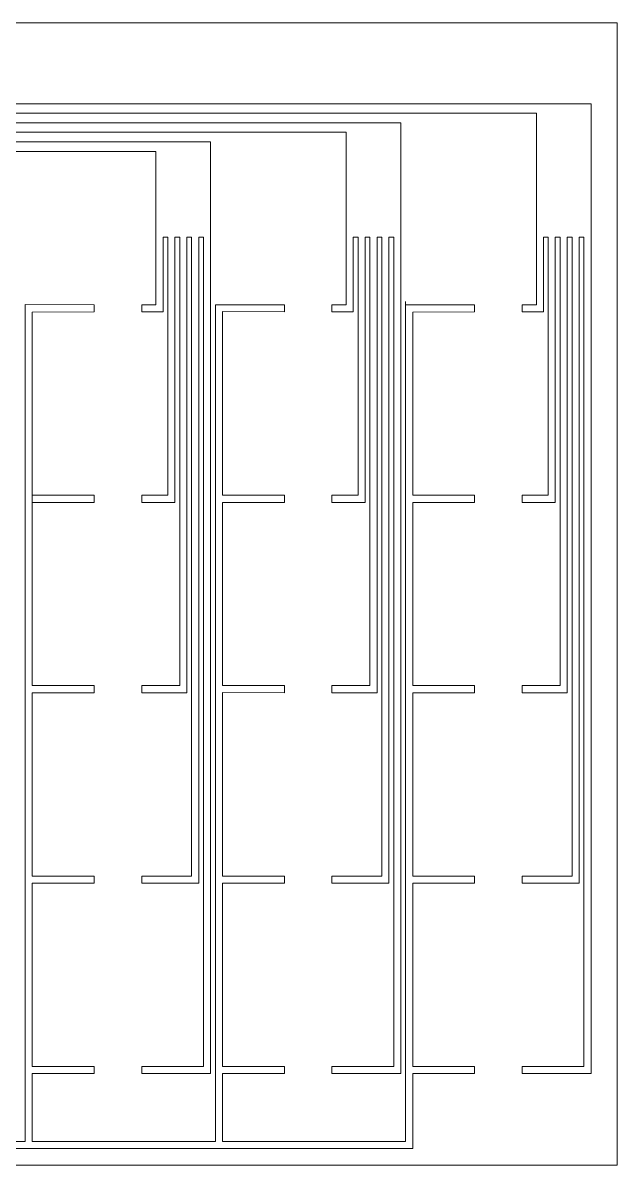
# Model space of a CAD drawing. Header units: inches. Extents: x -6.5 to 6.5, y -4.7 to 4.7.
# Drawn here: x 1.57 to 6.5, y -4.72 to 4.72 of the extents above; entities that cross this region are included whole.
import ezdxf

# ---------------------------------------------------------------- set-up
doc = ezdxf.new("R2010")
doc.units = ezdxf.units.IN
doc.header["$MEASUREMENT"] = 0

msp = doc.modelspace()

# ---------------------------------------------------------------- linework, layer by layer
at = {"color": 142, "lineweight": 9}
for points in [[(6.4961, 4.7244), (6.4961, 4.7244), (-6.4961, 4.7244), (-6.4961, 4.7244)], [(6.4961, -4.7244), (6.4961, -4.7244), (6.4961, 4.7244), (6.4961, 4.7244)], [(-6.4961, -4.7244), (-6.4961, -4.7244), (6.4961, -4.7244), (6.4961, -4.7244)]]:
    msp.add_open_spline(points, degree=3, dxfattribs=at)
at = {"color": 240, "lineweight": 9}
for points in [[(6.2795, 4.0551), (6.2795, 4.0551), (-6.4961, 4.0551), (-6.4961, 4.0551)], [(5.8268, 3.9764), (5.8268, 3.9764), (-6.4961, 3.9764), (-6.4961, 3.9764)], [(5.8268, 2.9528), (5.8268, 2.9528), (5.8268, 3.9764), (5.8268, 3.9764)], [(6.2795, 2.9528), (6.2795, 2.9528), (6.2795, 4.0551), (6.2795, 4.0551)], [(4.7047, 3.8976), (4.7047, 3.8976), (-6.4961, 3.8976), (-6.4961, 3.8976)], [(4.7047, 2.9528), (4.7047, 2.9528), (4.7047, 3.8976), (4.7047, 3.8976)], [(4.252, 3.8189), (4.252, 3.8189), (-6.4961, 3.8189), (-6.4961, 3.8189)], [(4.252, 2.9528), (4.252, 2.9528), (4.252, 3.8189), (4.252, 3.8189)], [(3.1299, 3.7402), (3.1299, 3.7402), (-6.4961, 3.7402), (-6.4961, 3.7402)], [(3.1299, 2.9528), (3.1299, 2.9528), (3.1299, 3.7402), (3.1299, 3.7402)], [(2.6772, 3.6614), (2.6772, 3.6614), (-6.4961, 3.6614), (-6.4961, 3.6614)], [(2.6772, 2.9528), (2.6772, 2.9528), (2.6772, 3.6614), (2.6772, 3.6614)], [(2.6772, 2.3917), (2.6772, 2.3917), (2.6772, 2.9528), (2.6772, 2.9528)], [(2.7362, 2.3327), (2.7362, 2.3327), (2.7362, 2.9528), (2.7362, 2.9528)], [(2.7362, 2.9528), (2.7362, 2.9528), (2.7756, 2.9528), (2.7756, 2.9528)], [(2.7756, 0.8169), (2.7756, 0.8169), (2.7756, 2.9528), (2.7756, 2.9528)], [(2.8338, 2.9528), (2.8338, 2.9528), (2.874, 2.9528), (2.874, 2.9528)], [(2.8338, 0.7579), (2.8338, 0.7579), (2.8338, 2.9528), (2.8338, 2.9528)], [(2.874, 0.7579), (2.874, 0.7579), (2.874, 2.9528), (2.874, 2.9528)], [(2.9331, 2.9528), (2.9331, 2.9528), (2.9724, 2.9528), (2.9724, 2.9528)], [(2.9331, -0.8169), (2.9331, -0.8169), (2.9331, 2.9528), (2.9331, 2.9528)], [(2.9724, -2.3327), (2.9724, -2.3327), (2.9724, 2.9528), (2.9724, 2.9528)], [(3.0315, 2.9528), (3.0315, 2.9528), (3.0709, 2.9528), (3.0709, 2.9528)], [(3.0315, 2.9528), (3.0315, 2.9528), (3.0315, -2.3917), (3.0315, -2.3917)], [(3.0709, 2.9528), (3.0709, 2.9528), (3.0709, -3.9075), (3.0709, -3.9075)], [(3.1299, -3.9665), (3.1299, -3.9665), (3.1299, 2.9528), (3.1299, 2.9528)], [(4.252, 2.3917), (4.252, 2.3917), (4.252, 2.9528), (4.252, 2.9528)], [(4.311, 2.3327), (4.311, 2.3327), (4.311, 2.9528), (4.311, 2.9528)], [(4.311, 2.9528), (4.311, 2.9528), (4.3504, 2.9528), (4.3504, 2.9528)], [(4.3504, 0.8169), (4.3504, 0.8169), (4.3504, 2.9528), (4.3504, 2.9528)], [(4.4086, 2.9528), (4.4086, 2.9528), (4.4488, 2.9528), (4.4488, 2.9528)], [(4.4086, 0.7579), (4.4086, 0.7579), (4.4086, 2.9528), (4.4086, 2.9528)], [(4.4488, 0.7579), (4.4488, 0.7579), (4.4488, 2.9528), (4.4488, 2.9528)], [(4.5079, 2.9528), (4.5079, 2.9528), (4.5472, 2.9528), (4.5472, 2.9528)], [(4.5079, -0.8169), (4.5079, -0.8169), (4.5079, 2.9528), (4.5079, 2.9528)], [(4.5472, -2.3327), (4.5472, -2.3327), (4.5472, 2.9528), (4.5472, 2.9528)], [(4.6063, 2.9528), (4.6063, 2.9528), (4.6457, 2.9528), (4.6457, 2.9528)], [(4.6063, 2.9528), (4.6063, 2.9528), (4.6063, -2.3917), (4.6063, -2.3917)], [(4.6457, 2.9528), (4.6457, 2.9528), (4.6457, -3.9075), (4.6457, -3.9075)], [(4.7047, -3.9665), (4.7047, -3.9665), (4.7047, 2.9528), (4.7047, 2.9528)], [(5.8268, 2.3917), (5.8268, 2.3917), (5.8268, 2.9528), (5.8268, 2.9528)], [(5.8858, 2.3327), (5.8858, 2.3327), (5.8858, 2.9528), (5.8858, 2.9528)], [(5.8858, 2.9528), (5.8858, 2.9528), (5.9252, 2.9528), (5.9252, 2.9528)], [(5.9252, 0.8169), (5.9252, 0.8169), (5.9252, 2.9528), (5.9252, 2.9528)], [(5.9834, 2.9528), (5.9834, 2.9528), (6.0236, 2.9528), (6.0236, 2.9528)], [(5.9834, 0.7579), (5.9834, 0.7579), (5.9834, 2.9528), (5.9834, 2.9528)], [(6.0236, 0.7579), (6.0236, 0.7579), (6.0236, 2.9528), (6.0236, 2.9528)], [(6.0827, 2.9528), (6.0827, 2.9528), (6.122, 2.9528), (6.122, 2.9528)], [(6.0827, -0.8169), (6.0827, -0.8169), (6.0827, 2.9528), (6.0827, 2.9528)], [(6.122, -2.3327), (6.122, -2.3327), (6.122, 2.9528), (6.122, 2.9528)], [(6.1811, 2.9528), (6.1811, 2.9528), (6.1811, -2.3917), (6.1811, -2.3917)], [(6.1811, 2.9528), (6.1811, 2.9528), (6.2205, 2.9528), (6.2205, 2.9528)], [(6.2205, 2.9528), (6.2205, 2.9528), (6.2205, -3.9075), (6.2205, -3.9075)], [(6.2795, -3.9665), (6.2795, -3.9665), (6.2795, 2.9528), (6.2795, 2.9528)], [(1.5945, 2.3936), (1.5945, 2.3936), (2.1654, 2.3917), (2.1654, 2.3917)], [(1.5945, -3.9075), (1.5945, -3.9075), (1.5945, 2.3936), (1.5945, 2.3936)], [(2.1654, 2.3622), (2.1654, 2.3622), (2.1654, 2.3917), (2.1654, 2.3917)], [(2.1654, 2.3622), (2.1654, 2.3622), (2.1654, 2.3327), (2.1654, 2.3327)], [(2.5591, 2.3917), (2.5591, 2.3917), (2.6772, 2.3917), (2.6772, 2.3917)], [(2.5591, 2.3622), (2.5591, 2.3622), (2.5591, 2.3917), (2.5591, 2.3917)], [(2.5591, 2.3622), (2.5591, 2.3622), (2.5591, 2.3327), (2.5591, 2.3327)], [(3.2283, 2.3917), (3.2283, 2.3917), (3.1693, 2.3917), (3.1693, 2.3917)], [(3.1693, 2.3917), (3.1693, 2.3917), (3.1693, -3.9075), (3.1693, -3.9075)], [(3.2283, 2.3917), (3.2283, 2.3917), (3.7402, 2.3917), (3.7402, 2.3917)], [(3.7402, 2.3622), (3.7402, 2.3622), (3.7402, 2.3917), (3.7402, 2.3917)], [(3.7402, 2.3622), (3.7402, 2.3622), (3.7402, 2.3327), (3.7402, 2.3327)], [(4.1339, 2.3622), (4.1339, 2.3622), (4.1339, 2.3917), (4.1339, 2.3917)], [(4.1339, 2.3917), (4.1339, 2.3917), (4.252, 2.3917), (4.252, 2.3917)], [(4.1339, 2.3622), (4.1339, 2.3622), (4.1339, 2.3327), (4.1339, 2.3327)], [(4.7441, -3.9075), (4.7441, -3.9075), (4.7441, 2.4193), (4.7441, 2.4193)], [(4.8031, 2.3917), (4.8031, 2.3917), (4.7441, 2.3917), (4.7441, 2.3917)], [(5.315, 2.3917), (5.315, 2.3917), (4.8031, 2.3917), (4.8031, 2.3917)], [(5.315, 2.3622), (5.315, 2.3622), (5.315, 2.3917), (5.315, 2.3917)], [(5.315, 2.3622), (5.315, 2.3622), (5.315, 2.3327), (5.315, 2.3327)], [(5.7087, 2.3622), (5.7087, 2.3622), (5.7087, 2.3917), (5.7087, 2.3917)], [(5.7087, 2.3917), (5.7087, 2.3917), (5.8268, 2.3917), (5.8268, 2.3917)], [(5.7087, 2.3622), (5.7087, 2.3622), (5.7087, 2.3327), (5.7087, 2.3327)], [(1.6535, 2.3315), (1.6535, 2.3315), (2.1654, 2.3327), (2.1654, 2.3327)], [(1.6535, 2.3315), (1.6535, 2.3315), (1.6535, 0.8169), (1.6535, 0.8169)], [(2.5591, 2.3327), (2.5591, 2.3327), (2.7362, 2.3327), (2.7362, 2.3327)], [(3.2283, 2.3363), (3.2283, 2.3363), (3.7402, 2.3327), (3.7402, 2.3327)], [(3.2283, 0.8169), (3.2283, 0.8169), (3.2283, 2.3363), (3.2283, 2.3363)], [(4.1339, 2.3327), (4.1339, 2.3327), (4.311, 2.3327), (4.311, 2.3327)], [(4.8031, 2.331), (4.8031, 2.331), (5.315, 2.3327), (5.315, 2.3327)], [(4.8031, 2.331), (4.8031, 2.331), (4.8031, 0.8169), (4.8031, 0.8169)], [(5.7087, 2.3327), (5.7087, 2.3327), (5.8858, 2.3327), (5.8858, 2.3327)], [(1.6535, 0.8169), (1.6535, 0.8169), (1.6535, -0.7579), (1.6535, -0.7579)], [(2.1654, 0.8169), (2.1654, 0.8169), (1.6535, 0.8169), (1.6535, 0.8169)], [(2.1654, 0.7579), (2.1654, 0.7579), (1.6535, 0.7579), (1.6535, 0.7579)], [(2.1654, 0.7874), (2.1654, 0.7874), (2.1654, 0.8169), (2.1654, 0.8169)], [(2.1654, 0.7874), (2.1654, 0.7874), (2.1654, 0.7579), (2.1654, 0.7579)], [(2.5591, 0.8169), (2.5591, 0.8169), (2.6772, 0.8169), (2.6772, 0.8169)], [(2.5591, 0.7874), (2.5591, 0.7874), (2.5591, 0.8169), (2.5591, 0.8169)], [(2.5591, 0.7874), (2.5591, 0.7874), (2.5591, 0.7579), (2.5591, 0.7579)], [(2.5591, 0.7579), (2.5591, 0.7579), (2.7362, 0.7579), (2.7362, 0.7579)], [(2.6772, 0.8169), (2.6772, 0.8169), (2.7756, 0.8169), (2.7756, 0.8169)], [(2.7362, 0.7579), (2.7362, 0.7579), (2.7747, 0.7579), (2.7747, 0.7579)], [(2.7747, 0.7579), (2.7747, 0.7579), (2.8338, 0.7579), (2.8338, 0.7579)], [(2.874, 0.7579), (2.874, 0.7579), (2.874, -0.748), (2.874, -0.748)], [(3.7403, 0.8169), (3.7403, 0.8169), (3.2283, 0.8169), (3.2283, 0.8169)], [(3.7403, 0.7574), (3.7403, 0.7574), (3.2283, 0.7574), (3.2283, 0.7574)], [(3.2283, -0.7579), (3.2283, -0.7579), (3.2283, 0.7574), (3.2283, 0.7574)], [(3.7402, 0.7874), (3.7402, 0.7874), (3.7403, 0.8169), (3.7403, 0.8169)], [(3.7403, 0.8169), (3.7403, 0.8169), (3.7403, 0.7574), (3.7403, 0.7574)], [(4.1339, 0.7874), (4.1339, 0.7874), (4.1339, 0.8169), (4.1339, 0.8169)], [(4.1339, 0.8169), (4.1339, 0.8169), (4.252, 0.8169), (4.252, 0.8169)], [(4.1339, 0.7874), (4.1339, 0.7874), (4.1339, 0.7579), (4.1339, 0.7579)], [(4.1339, 0.7579), (4.1339, 0.7579), (4.311, 0.7579), (4.311, 0.7579)], [(4.252, 0.8169), (4.252, 0.8169), (4.3504, 0.8169), (4.3504, 0.8169)], [(4.311, 0.7579), (4.311, 0.7579), (4.3495, 0.7579), (4.3495, 0.7579)], [(4.3495, 0.7579), (4.3495, 0.7579), (4.4086, 0.7579), (4.4086, 0.7579)], [(4.4488, 0.7579), (4.4488, 0.7579), (4.4488, -0.748), (4.4488, -0.748)], [(5.315, 0.8169), (5.315, 0.8169), (4.8031, 0.8169), (4.8031, 0.8169)], [(4.8031, 0.7579), (4.8031, 0.7579), (4.8031, -0.7579), (4.8031, -0.7579)], [(5.315, 0.7579), (5.315, 0.7579), (4.8031, 0.7579), (4.8031, 0.7579)], [(5.315, 0.7874), (5.315, 0.7874), (5.315, 0.8169), (5.315, 0.8169)], [(5.315, 0.7874), (5.315, 0.7874), (5.315, 0.7579), (5.315, 0.7579)], [(5.7087, 0.8169), (5.7087, 0.8169), (5.8268, 0.8169), (5.8268, 0.8169)], [(5.7087, 0.7874), (5.7087, 0.7874), (5.7087, 0.8169), (5.7087, 0.8169)], [(5.7087, 0.7874), (5.7087, 0.7874), (5.7087, 0.7579), (5.7087, 0.7579)], [(5.7087, 0.7579), (5.7087, 0.7579), (5.8858, 0.7579), (5.8858, 0.7579)], [(5.8268, 0.8169), (5.8268, 0.8169), (5.9252, 0.8169), (5.9252, 0.8169)], [(5.8858, 0.7579), (5.8858, 0.7579), (5.9243, 0.7579), (5.9243, 0.7579)], [(5.9243, 0.7579), (5.9243, 0.7579), (5.9834, 0.7579), (5.9834, 0.7579)], [(6.0236, 0.7579), (6.0236, 0.7579), (6.0236, -0.748), (6.0236, -0.748)], [(2.874, -0.748), (2.874, -0.748), (2.874, -0.7579), (2.874, -0.7579)], [(4.4488, -0.748), (4.4488, -0.748), (4.4488, -0.7579), (4.4488, -0.7579)], [(6.0236, -0.748), (6.0236, -0.748), (6.0236, -0.7579), (6.0236, -0.7579)], [(2.1654, -0.7579), (2.1654, -0.7579), (1.6535, -0.7579), (1.6535, -0.7579)], [(2.1654, -0.8169), (2.1654, -0.8169), (1.6535, -0.8175), (1.6535, -0.8175)], [(1.6535, -0.8175), (1.6535, -0.8175), (1.6535, -2.3327), (1.6535, -2.3327)], [(2.1654, -0.7874), (2.1654, -0.7874), (2.1654, -0.7579), (2.1654, -0.7579)], [(2.1654, -0.7874), (2.1654, -0.7874), (2.1654, -0.8169), (2.1654, -0.8169)], [(2.5591, -0.7874), (2.5591, -0.7874), (2.5591, -0.7579), (2.5591, -0.7579)], [(2.5591, -0.7579), (2.5591, -0.7579), (2.6772, -0.7579), (2.6772, -0.7579)], [(2.5591, -0.7874), (2.5591, -0.7874), (2.5591, -0.8169), (2.5591, -0.8169)], [(2.5591, -0.8169), (2.5591, -0.8169), (2.7362, -0.8169), (2.7362, -0.8169)], [(2.6772, -0.7579), (2.6772, -0.7579), (2.7756, -0.7579), (2.7756, -0.7579)], [(2.7362, -0.8169), (2.7362, -0.8169), (2.7747, -0.8169), (2.7747, -0.8169)], [(2.7747, -0.8169), (2.7747, -0.8169), (2.8338, -0.8169), (2.8338, -0.8169)], [(2.7756, -0.7579), (2.7756, -0.7579), (2.815, -0.7579), (2.815, -0.7579)], [(2.874, -0.7579), (2.874, -0.7579), (2.815, -0.7579), (2.815, -0.7579)], [(2.8338, -0.8169), (2.8338, -0.8169), (2.874, -0.8169), (2.874, -0.8169)], [(2.874, -0.8169), (2.874, -0.8169), (2.9331, -0.8169), (2.9331, -0.8169)], [(3.7402, -0.7579), (3.7402, -0.7579), (3.2283, -0.7579), (3.2283, -0.7579)], [(3.7402, -0.8169), (3.7402, -0.8169), (3.2283, -0.8151), (3.2283, -0.8151)], [(3.2283, -0.8151), (3.2283, -0.8151), (3.2283, -2.3327), (3.2283, -2.3327)], [(3.7402, -0.7874), (3.7402, -0.7874), (3.7402, -0.7579), (3.7402, -0.7579)], [(3.7402, -0.7874), (3.7402, -0.7874), (3.7402, -0.8169), (3.7402, -0.8169)], [(4.1339, -0.7579), (4.1339, -0.7579), (4.252, -0.7579), (4.252, -0.7579)], [(4.1339, -0.7874), (4.1339, -0.7874), (4.1339, -0.7579), (4.1339, -0.7579)], [(4.1339, -0.7874), (4.1339, -0.7874), (4.1339, -0.8169), (4.1339, -0.8169)], [(4.1339, -0.8169), (4.1339, -0.8169), (4.311, -0.8169), (4.311, -0.8169)], [(4.252, -0.7579), (4.252, -0.7579), (4.3504, -0.7579), (4.3504, -0.7579)], [(4.311, -0.8169), (4.311, -0.8169), (4.3495, -0.8169), (4.3495, -0.8169)], [(4.3495, -0.8169), (4.3495, -0.8169), (4.4086, -0.8169), (4.4086, -0.8169)], [(4.3504, -0.7579), (4.3504, -0.7579), (4.3898, -0.7579), (4.3898, -0.7579)], [(4.4488, -0.7579), (4.4488, -0.7579), (4.3898, -0.7579), (4.3898, -0.7579)], [(4.4086, -0.8169), (4.4086, -0.8169), (4.4488, -0.8169), (4.4488, -0.8169)], [(4.4488, -0.8169), (4.4488, -0.8169), (4.5079, -0.8169), (4.5079, -0.8169)], [(5.315, -0.7579), (5.315, -0.7579), (4.8031, -0.7579), (4.8031, -0.7579)], [(4.8031, -0.8169), (4.8031, -0.8169), (4.8031, -2.3327), (4.8031, -2.3327)], [(5.315, -0.8169), (5.315, -0.8169), (4.8031, -0.8169), (4.8031, -0.8169)], [(5.315, -0.7874), (5.315, -0.7874), (5.315, -0.7579), (5.315, -0.7579)], [(5.315, -0.7874), (5.315, -0.7874), (5.315, -0.8169), (5.315, -0.8169)], [(5.7087, -0.7579), (5.7087, -0.7579), (5.8268, -0.7579), (5.8268, -0.7579)], [(5.7087, -0.7874), (5.7087, -0.7874), (5.7087, -0.7579), (5.7087, -0.7579)], [(5.7087, -0.7874), (5.7087, -0.7874), (5.7087, -0.8169), (5.7087, -0.8169)], [(5.7087, -0.8169), (5.7087, -0.8169), (5.8858, -0.8169), (5.8858, -0.8169)], [(5.8268, -0.7579), (5.8268, -0.7579), (5.9252, -0.7579), (5.9252, -0.7579)], [(5.8858, -0.8169), (5.8858, -0.8169), (5.9243, -0.8169), (5.9243, -0.8169)], [(5.9243, -0.8169), (5.9243, -0.8169), (5.9834, -0.8169), (5.9834, -0.8169)], [(5.9252, -0.7579), (5.9252, -0.7579), (5.9646, -0.7579), (5.9646, -0.7579)], [(6.0236, -0.7579), (6.0236, -0.7579), (5.9646, -0.7579), (5.9646, -0.7579)], [(5.9834, -0.8169), (5.9834, -0.8169), (6.0236, -0.8169), (6.0236, -0.8169)], [(6.0236, -0.8169), (6.0236, -0.8169), (6.0827, -0.8169), (6.0827, -0.8169)], [(2.1654, -2.3327), (2.1654, -2.3327), (1.6535, -2.3327), (1.6535, -2.3327)], [(2.1654, -2.3622), (2.1654, -2.3622), (2.1654, -2.3327), (2.1654, -2.3327)], [(2.5591, -2.3327), (2.5591, -2.3327), (2.6772, -2.3327), (2.6772, -2.3327)], [(2.5591, -2.3622), (2.5591, -2.3622), (2.5591, -2.3327), (2.5591, -2.3327)], [(2.6772, -2.3327), (2.6772, -2.3327), (2.7756, -2.3327), (2.7756, -2.3327)], [(2.7756, -2.3327), (2.7756, -2.3327), (2.815, -2.3327), (2.815, -2.3327)], [(2.874, -2.3327), (2.874, -2.3327), (2.815, -2.3327), (2.815, -2.3327)], [(2.874, -2.3327), (2.874, -2.3327), (2.9134, -2.3327), (2.9134, -2.3327)], [(2.9134, -2.3327), (2.9134, -2.3327), (2.9724, -2.3327), (2.9724, -2.3327)], [(3.7402, -2.3327), (3.7402, -2.3327), (3.2283, -2.3327), (3.2283, -2.3327)], [(3.7402, -2.3622), (3.7402, -2.3622), (3.7402, -2.3327), (3.7402, -2.3327)], [(4.1339, -2.3622), (4.1339, -2.3622), (4.1339, -2.3327), (4.1339, -2.3327)], [(4.1339, -2.3327), (4.1339, -2.3327), (4.252, -2.3327), (4.252, -2.3327)], [(4.252, -2.3327), (4.252, -2.3327), (4.3504, -2.3327), (4.3504, -2.3327)], [(4.3504, -2.3327), (4.3504, -2.3327), (4.3898, -2.3327), (4.3898, -2.3327)], [(4.4488, -2.3327), (4.4488, -2.3327), (4.3898, -2.3327), (4.3898, -2.3327)], [(4.4488, -2.3327), (4.4488, -2.3327), (4.4882, -2.3327), (4.4882, -2.3327)], [(4.4882, -2.3327), (4.4882, -2.3327), (4.5472, -2.3327), (4.5472, -2.3327)], [(5.315, -2.3327), (5.315, -2.3327), (4.8031, -2.3327), (4.8031, -2.3327)], [(5.315, -2.3622), (5.315, -2.3622), (5.315, -2.3327), (5.315, -2.3327)], [(5.7087, -2.3622), (5.7087, -2.3622), (5.7087, -2.3327), (5.7087, -2.3327)], [(5.7087, -2.3327), (5.7087, -2.3327), (5.8268, -2.3327), (5.8268, -2.3327)], [(5.8268, -2.3327), (5.8268, -2.3327), (5.9252, -2.3327), (5.9252, -2.3327)], [(5.9252, -2.3327), (5.9252, -2.3327), (5.9646, -2.3327), (5.9646, -2.3327)], [(6.0236, -2.3327), (6.0236, -2.3327), (5.9646, -2.3327), (5.9646, -2.3327)], [(6.0236, -2.3327), (6.0236, -2.3327), (6.063, -2.3327), (6.063, -2.3327)], [(6.063, -2.3327), (6.063, -2.3327), (6.122, -2.3327), (6.122, -2.3327)], [(1.6535, -2.3917), (1.6535, -2.3917), (1.6535, -3.9075), (1.6535, -3.9075)], [(2.1654, -2.3917), (2.1654, -2.3917), (1.6535, -2.3917), (1.6535, -2.3917)], [(2.1654, -2.3622), (2.1654, -2.3622), (2.1654, -2.3917), (2.1654, -2.3917)], [(2.5591, -2.3622), (2.5591, -2.3622), (2.5591, -2.3917), (2.5591, -2.3917)], [(2.5591, -2.3917), (2.5591, -2.3917), (2.7362, -2.3917), (2.7362, -2.3917)], [(2.7362, -2.3917), (2.7362, -2.3917), (2.7747, -2.3917), (2.7747, -2.3917)], [(2.7747, -2.3917), (2.7747, -2.3917), (2.8338, -2.3917), (2.8338, -2.3917)], [(2.8338, -2.3917), (2.8338, -2.3917), (2.874, -2.3917), (2.874, -2.3917)], [(2.874, -2.3917), (2.874, -2.3917), (2.9331, -2.3917), (2.9331, -2.3917)], [(2.9331, -2.3917), (2.9331, -2.3917), (2.9724, -2.3917), (2.9724, -2.3917)], [(2.9724, -2.3917), (2.9724, -2.3917), (3.0315, -2.3917), (3.0315, -2.3917)], [(3.7402, -2.3917), (3.7402, -2.3917), (3.2283, -2.3917), (3.2283, -2.3917)], [(3.2283, -2.3917), (3.2283, -2.3917), (3.2283, -3.9075), (3.2283, -3.9075)], [(3.7402, -2.3622), (3.7402, -2.3622), (3.7402, -2.3917), (3.7402, -2.3917)], [(4.1339, -2.3622), (4.1339, -2.3622), (4.1339, -2.3917), (4.1339, -2.3917)], [(4.1339, -2.3917), (4.1339, -2.3917), (4.311, -2.3917), (4.311, -2.3917)], [(4.311, -2.3917), (4.311, -2.3917), (4.3495, -2.3917), (4.3495, -2.3917)], [(4.3495, -2.3917), (4.3495, -2.3917), (4.4086, -2.3917), (4.4086, -2.3917)], [(4.4086, -2.3917), (4.4086, -2.3917), (4.4488, -2.3917), (4.4488, -2.3917)], [(4.4488, -2.3917), (4.4488, -2.3917), (4.5079, -2.3917), (4.5079, -2.3917)], [(4.5079, -2.3917), (4.5079, -2.3917), (4.5472, -2.3917), (4.5472, -2.3917)], [(4.5472, -2.3917), (4.5472, -2.3917), (4.6063, -2.3917), (4.6063, -2.3917)], [(5.315, -2.3917), (5.315, -2.3917), (4.8031, -2.3917), (4.8031, -2.3917)], [(4.8031, -2.3917), (4.8031, -2.3917), (4.8031, -3.189), (4.8031, -3.189)], [(5.315, -2.3622), (5.315, -2.3622), (5.315, -2.3917), (5.315, -2.3917)], [(5.7087, -2.3622), (5.7087, -2.3622), (5.7087, -2.3917), (5.7087, -2.3917)], [(5.7087, -2.3917), (5.7087, -2.3917), (5.8858, -2.3917), (5.8858, -2.3917)], [(5.8858, -2.3917), (5.8858, -2.3917), (5.9243, -2.3917), (5.9243, -2.3917)], [(5.9243, -2.3917), (5.9243, -2.3917), (5.9834, -2.3917), (5.9834, -2.3917)], [(5.9834, -2.3917), (5.9834, -2.3917), (6.0236, -2.3917), (6.0236, -2.3917)], [(6.0236, -2.3917), (6.0236, -2.3917), (6.0827, -2.3917), (6.0827, -2.3917)], [(6.0827, -2.3917), (6.0827, -2.3917), (6.122, -2.3917), (6.122, -2.3917)], [(6.122, -2.3917), (6.122, -2.3917), (6.1811, -2.3917), (6.1811, -2.3917)], [(4.8031, -3.189), (4.8031, -3.189), (4.8031, -3.9075), (4.8031, -3.9075)], [(1.5945, -3.9075), (1.5945, -3.9075), (1.5945, -4.5276), (1.5945, -4.5276)], [(1.6535, -3.9075), (1.6535, -3.9075), (2.1654, -3.9075), (2.1654, -3.9075)], [(1.6535, -3.9665), (1.6535, -3.9665), (1.6535, -4.5276), (1.6535, -4.5276)], [(2.1654, -3.9665), (2.1654, -3.9665), (1.6535, -3.9665), (1.6535, -3.9665)], [(2.1654, -3.937), (2.1654, -3.937), (2.1654, -3.9075), (2.1654, -3.9075)], [(2.1654, -3.937), (2.1654, -3.937), (2.1654, -3.9665), (2.1654, -3.9665)], [(2.5591, -3.937), (2.5591, -3.937), (2.5591, -3.9075), (2.5591, -3.9075)], [(2.5591, -3.9075), (2.5591, -3.9075), (2.6772, -3.9075), (2.6772, -3.9075)], [(2.5591, -3.937), (2.5591, -3.937), (2.5591, -3.9665), (2.5591, -3.9665)], [(2.5591, -3.9665), (2.5591, -3.9665), (2.7362, -3.9665), (2.7362, -3.9665)], [(2.6772, -3.9075), (2.6772, -3.9075), (2.7756, -3.9075), (2.7756, -3.9075)], [(2.7362, -3.9665), (2.7362, -3.9665), (2.7747, -3.9665), (2.7747, -3.9665)], [(2.7747, -3.9665), (2.7747, -3.9665), (2.8338, -3.9665), (2.8338, -3.9665)], [(2.7756, -3.9075), (2.7756, -3.9075), (2.815, -3.9075), (2.815, -3.9075)], [(2.874, -3.9075), (2.874, -3.9075), (2.815, -3.9075), (2.815, -3.9075)], [(2.8338, -3.9665), (2.8338, -3.9665), (2.874, -3.9665), (2.874, -3.9665)], [(2.874, -3.9075), (2.874, -3.9075), (2.9134, -3.9075), (2.9134, -3.9075)], [(2.874, -3.9665), (2.874, -3.9665), (2.9331, -3.9665), (2.9331, -3.9665)], [(2.9134, -3.9075), (2.9134, -3.9075), (2.9724, -3.9075), (2.9724, -3.9075)], [(2.9331, -3.9665), (2.9331, -3.9665), (2.9724, -3.9665), (2.9724, -3.9665)], [(2.9724, -3.9075), (2.9724, -3.9075), (3.0709, -3.9075), (3.0709, -3.9075)], [(2.9724, -3.9665), (2.9724, -3.9665), (3.0315, -3.9665), (3.0315, -3.9665)], [(3.0315, -3.9665), (3.0315, -3.9665), (3.1299, -3.9665), (3.1299, -3.9665)], [(3.1693, -3.9075), (3.1693, -3.9075), (3.1693, -4.5276), (3.1693, -4.5276)], [(3.7402, -3.9075), (3.7402, -3.9075), (3.2283, -3.9075), (3.2283, -3.9075)], [(3.2283, -3.9665), (3.2283, -3.9665), (3.2283, -4.5276), (3.2283, -4.5276)], [(3.7402, -3.9665), (3.7402, -3.9665), (3.2283, -3.9665), (3.2283, -3.9665)], [(3.7402, -3.937), (3.7402, -3.937), (3.7402, -3.9075), (3.7402, -3.9075)], [(3.7402, -3.9665), (3.7402, -3.9665), (3.7402, -3.937), (3.7402, -3.937)], [(4.1339, -3.9075), (4.1339, -3.9075), (4.252, -3.9075), (4.252, -3.9075)], [(4.1339, -3.937), (4.1339, -3.937), (4.1339, -3.9075), (4.1339, -3.9075)], [(4.1339, -3.937), (4.1339, -3.937), (4.1339, -3.9665), (4.1339, -3.9665)], [(4.1339, -3.9665), (4.1339, -3.9665), (4.311, -3.9665), (4.311, -3.9665)], [(4.252, -3.9075), (4.252, -3.9075), (4.3504, -3.9075), (4.3504, -3.9075)], [(4.311, -3.9665), (4.311, -3.9665), (4.3495, -3.9665), (4.3495, -3.9665)], [(4.3495, -3.9665), (4.3495, -3.9665), (4.4086, -3.9665), (4.4086, -3.9665)], [(4.3504, -3.9075), (4.3504, -3.9075), (4.3898, -3.9075), (4.3898, -3.9075)], [(4.4488, -3.9075), (4.4488, -3.9075), (4.3898, -3.9075), (4.3898, -3.9075)], [(4.4086, -3.9665), (4.4086, -3.9665), (4.4488, -3.9665), (4.4488, -3.9665)], [(4.4488, -3.9075), (4.4488, -3.9075), (4.4882, -3.9075), (4.4882, -3.9075)], [(4.4488, -3.9665), (4.4488, -3.9665), (4.5079, -3.9665), (4.5079, -3.9665)], [(4.4882, -3.9075), (4.4882, -3.9075), (4.5472, -3.9075), (4.5472, -3.9075)], [(4.5079, -3.9665), (4.5079, -3.9665), (4.5472, -3.9665), (4.5472, -3.9665)], [(4.5472, -3.9075), (4.5472, -3.9075), (4.6457, -3.9075), (4.6457, -3.9075)], [(4.5472, -3.9665), (4.5472, -3.9665), (4.6063, -3.9665), (4.6063, -3.9665)], [(4.6063, -3.9665), (4.6063, -3.9665), (4.7047, -3.9665), (4.7047, -3.9665)], [(4.7441, -3.9075), (4.7441, -3.9075), (4.7441, -4.5276), (4.7441, -4.5276)], [(4.8031, -3.9075), (4.8031, -3.9075), (5.315, -3.9075), (5.315, -3.9075)], [(5.315, -3.9665), (5.315, -3.9665), (4.8031, -3.9665), (4.8031, -3.9665)], [(4.8031, -3.9665), (4.8031, -3.9665), (4.8031, -4.5276), (4.8031, -4.5276)], [(5.315, -3.937), (5.315, -3.937), (5.315, -3.9075), (5.315, -3.9075)], [(5.315, -3.937), (5.315, -3.937), (5.315, -3.9665), (5.315, -3.9665)], [(5.7087, -3.937), (5.7087, -3.937), (5.7087, -3.9075), (5.7087, -3.9075)], [(5.7087, -3.9075), (5.7087, -3.9075), (5.8268, -3.9075), (5.8268, -3.9075)], [(5.7087, -3.937), (5.7087, -3.937), (5.7087, -3.9665), (5.7087, -3.9665)], [(5.7087, -3.9665), (5.7087, -3.9665), (5.8858, -3.9665), (5.8858, -3.9665)], [(5.8268, -3.9075), (5.8268, -3.9075), (5.9252, -3.9075), (5.9252, -3.9075)], [(5.8858, -3.9665), (5.8858, -3.9665), (5.9243, -3.9665), (5.9243, -3.9665)], [(5.9243, -3.9665), (5.9243, -3.9665), (5.9834, -3.9665), (5.9834, -3.9665)], [(5.9252, -3.9075), (5.9252, -3.9075), (5.9646, -3.9075), (5.9646, -3.9075)], [(6.0236, -3.9075), (6.0236, -3.9075), (5.9646, -3.9075), (5.9646, -3.9075)], [(5.9834, -3.9665), (5.9834, -3.9665), (6.0236, -3.9665), (6.0236, -3.9665)], [(6.0236, -3.9075), (6.0236, -3.9075), (6.063, -3.9075), (6.063, -3.9075)], [(6.0236, -3.9665), (6.0236, -3.9665), (6.0827, -3.9665), (6.0827, -3.9665)], [(6.063, -3.9075), (6.063, -3.9075), (6.122, -3.9075), (6.122, -3.9075)], [(6.0827, -3.9665), (6.0827, -3.9665), (6.122, -3.9665), (6.122, -3.9665)], [(6.122, -3.9075), (6.122, -3.9075), (6.2205, -3.9075), (6.2205, -3.9075)], [(6.122, -3.9665), (6.122, -3.9665), (6.1811, -3.9665), (6.1811, -3.9665)], [(6.1811, -3.9665), (6.1811, -3.9665), (6.2795, -3.9665), (6.2795, -3.9665)], [(0.0787, -4.5276), (0.0787, -4.5276), (1.5945, -4.5276), (1.5945, -4.5276)], [(1.6535, -4.5276), (1.6535, -4.5276), (3.1693, -4.5276), (3.1693, -4.5276)], [(3.2283, -4.5276), (3.2283, -4.5276), (4.7441, -4.5276), (4.7441, -4.5276)], [(4.8031, -4.5276), (4.8031, -4.5276), (4.8031, -4.5866), (4.8031, -4.5866)], [(4.8031, -4.5866), (4.8031, -4.5866), (-0.1969, -4.5866), (-0.1969, -4.5866)]]:
    msp.add_open_spline(points, degree=3, dxfattribs=at)

doc.saveas('drawing.dxf')
